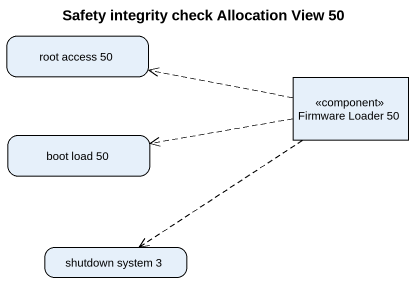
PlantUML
@startuml
title Safety integrity check Allocation View 50
hide empty description
state "root access 50" as root_access_50
state "Firmware Loader 50" as Firmware_Loader_50 <<component>>
state "boot load 50" as boot_load_50
state "shutdown system 3" as shutdown_system_3
Firmware_Loader_50 -left[dashed]-> root_access_50
Firmware_Loader_50 -left[dashed]-> boot_load_50
Firmware_Loader_50 -[dashed]-> shutdown_system_3
@enduml
